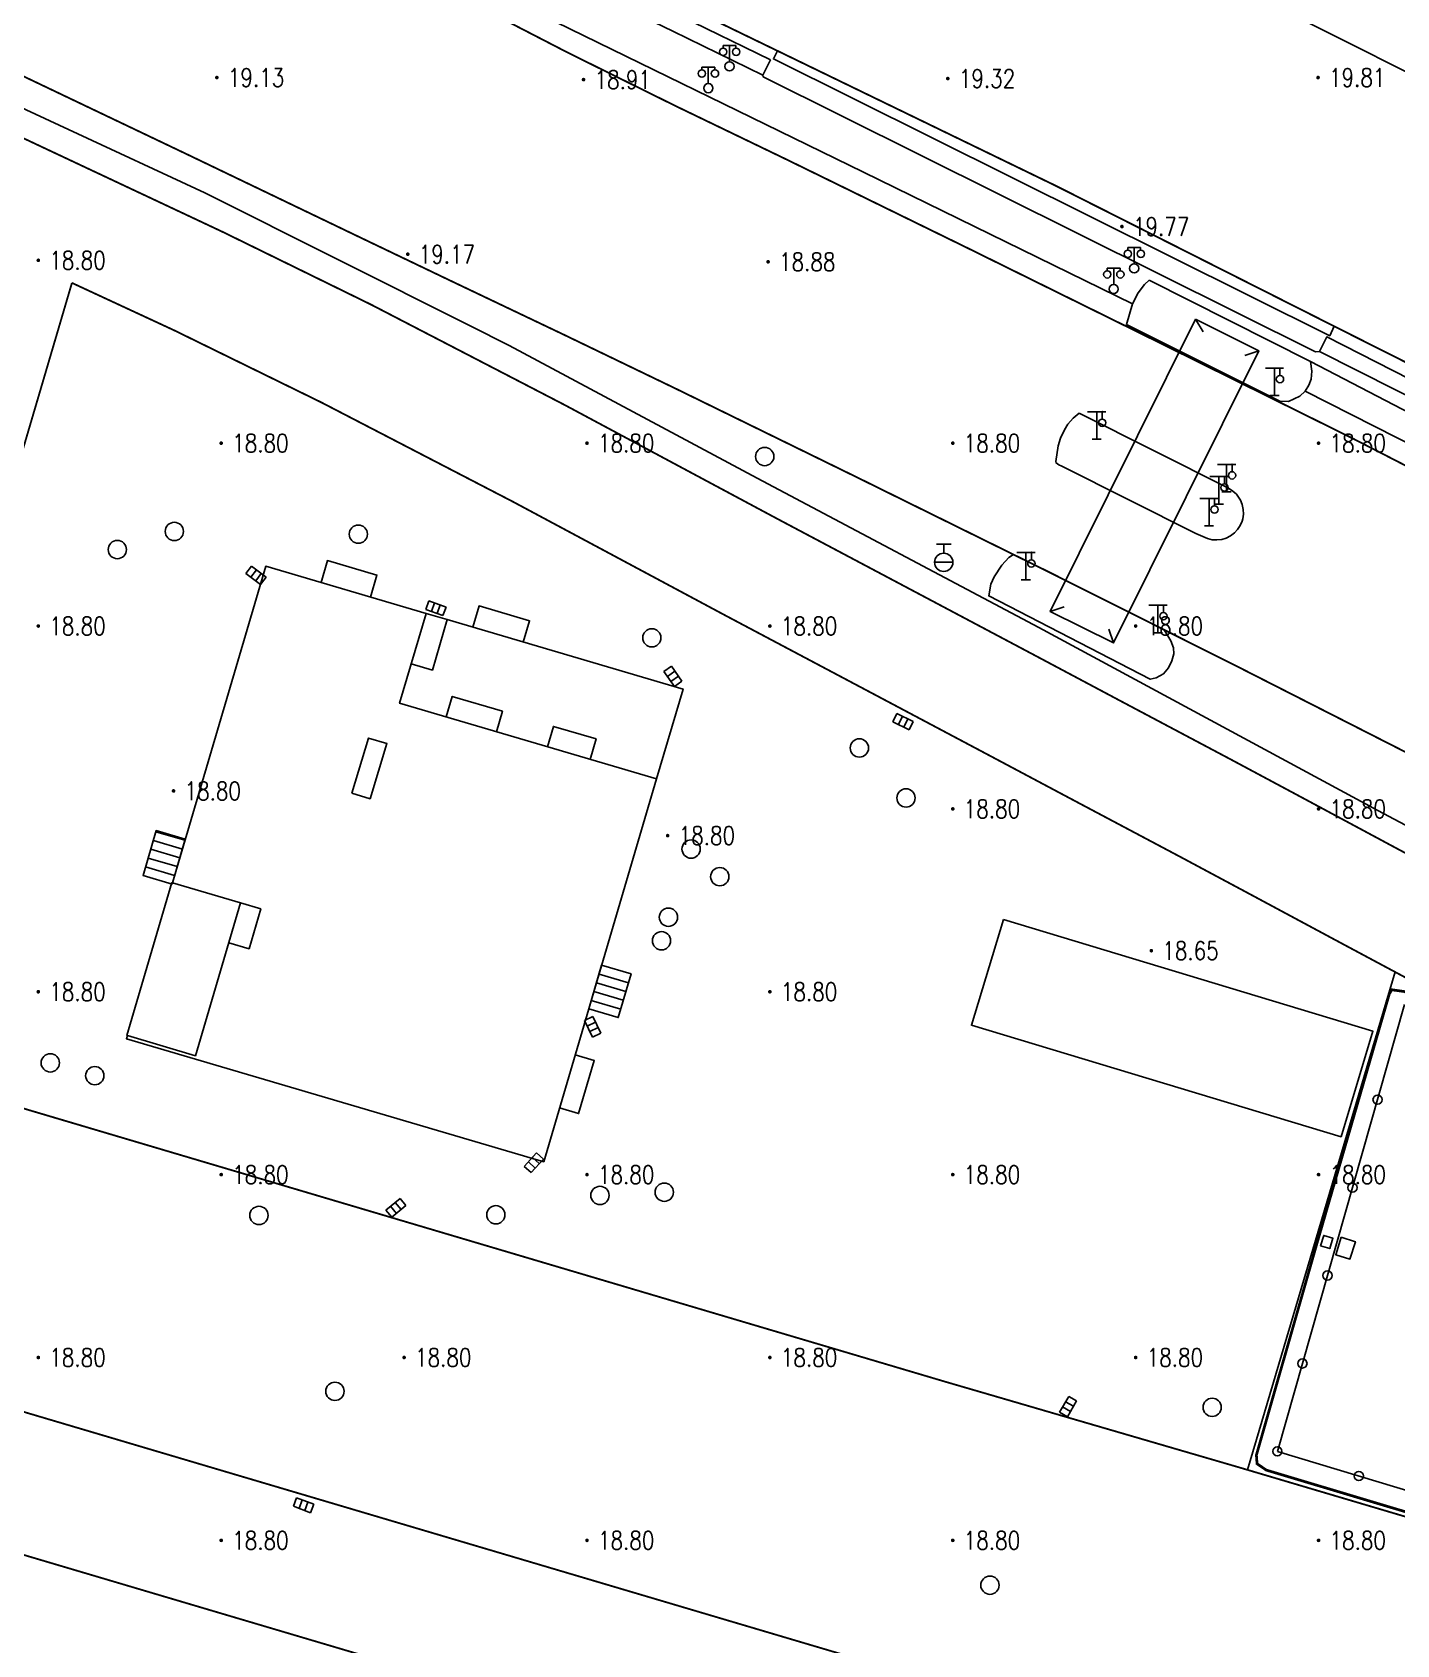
# Model space of a CAD drawing. Extents: x 404846 to 408477, y 3390929 to 3392894.
# Drawn here: x 407141 to 407215.6, y 3391868.7 to 3391956.9 of the extents above; entities that cross this region are included whole.
import ezdxf
from ezdxf.enums import TextEntityAlignment as Align

# ---------------------------------------------------------------- set-up
doc = ezdxf.new("R2010")
doc.units = 0
doc.header["$LTSCALE"] = 0.5
doc.header["$PDSIZE"] = 0.2
doc.layers.get('0').update_dxf_attribs({"linetype": 'CONTINUOUS'})
doc.layers.add('ASSIST', color=7, linetype='CONTINUOUS', plot=False)
for name, color, linetype in [('DGX', 2, 'CONTINUOUS'), ('DLDW', 11, 'CONTINUOUS'), ('DLSS', 4, 'CONTINUOUS'), ('DMTZ', 3, 'CONTINUOUS'), ('FZTZ', 7, 'CONTINUOUS'), ('GCD', 1, 'CONTINUOUS'), ('GXYZ', 2, 'CONTINUOUS'), ('JMD', 6, 'CONTINUOUS'), ('SXSS', 5, 'CONTINUOUS'), ('ZBTZ', 3, 'CONTINUOUS')]:
    doc.layers.add(name, color=color, linetype=linetype)
doc.styles.add('HZ', font='rs.shx', dxfattribs={"width": 0.8, "bigfont": 'hztxt.shx'})
doc.linetypes.add('10411', pattern='A,2,[150,AAA.SHX,S=1,R=0,X=0,Y=1],2,[151,AAA.SHX,S=1,R=0,X=0,Y=3],1e-11', length=4)
doc.linetypes.add('10422', pattern='A,0.75,[150,AAA.SHX,S=0.5,R=0,X=0,Y=0.5],1.5,[177,AAA.SHX,S=1,R=0,X=0,Y=0.4],0.75', length=3)
doc.linetypes.add('1161', pattern='A,0,[149,AAA.SHX,S=0.15,R=0,X=0,Y=0],-1.6', length=1.6)
doc.linetypes.add('444', pattern='A,4.5,[145,AAA.SHX,S=1,R=0,X=0,Y=1],4.5,-0.5,[146,AAA.SHX,S=1,R=0,X=0,Y=0],-0.5', length=10)

# ---------------------------------------------------------------- blocks, each defined once
blk = doc.blocks.new('gc097')
for p, q in [((-0.7, 2), (-0.7, 2.3)), ((-0.7, 2.3), (0.7, 2.3)), ((0, 0.5), (0, 2.3)), ((0.7, 2.3), (0.7, 2))]:
    blk.add_line(p, q)
for centre, radius in [((-0.7, 1.6), 0.4), ((0.73, 1.6), 0.4), ((0, 0), 0.5)]:
    blk.add_circle(centre, radius)
blk = doc.blocks.new('gc063')
for p, q in [((-1, 3), (1, 3)), ((0, 0), (0, 3)), ((0.6, 3), (0.6, 2.2)), ((-0.5, 0), (0.5, 0))]:
    blk.add_line(p, q)
blk.add_circle((0.6, 1.8), 0.4)
blk.add_point((0.6, 3))
blk.add_point((0.6, 3))
blk = doc.blocks.new('GC200')
at = {"linetype": 'Continuous', "const_width": 0.2, "flags": 128}
blk.add_lwpolyline([(-0.1, 0, 1), (0.1, 0, 1)], format="xyb", close=True, dxfattribs=at)
blk = doc.blocks.new('gc188')
blk.add_circle((0, 0), 1)
blk = doc.blocks.new('gc041')
for p, q in [((-1, 0.5), (1, 0.5)), ((-1, -0.5), (-1, 0.5)), ((-0.33, 0.5), (-0.33, -0.5)), ((0.33, 0.5), (0.33, -0.5)), ((1, 0.5), (1, -0.5)), ((1, -0.5), (-1, -0.5))]:
    blk.add_line(p, q)
blk = doc.blocks.new('gc133')
for p, q in [((-0.8, 2), (0.8, 2)), ((0, 1), (0, 2)), ((-1, 0), (1, 0))]:
    blk.add_line(p, q)
blk.add_circle((0, 0), 1)
blk = doc.blocks.new('gc170')
at = {"linetype": 'Continuous'}
blk.add_circle((0, 0), 0.5, dxfattribs=at)

msp = doc.modelspace()

# ---------------------------------------------------------------- linework, layer by layer
at = {"layer": 'ASSIST', "linetype": 'Continuous', "flags": 128}
for points, elevation in [([(407149.394, 3391912.724), (407148.669, 3391910.264), (407147.084, 3391910.731), (407147.809, 3391913.192), (407149.394, 3391912.724)], 19.84), ([(407171.456, 3391903.444), (407172.158, 3391905.826), (407173.768, 3391905.352), (407173.066, 3391902.97), (407171.456, 3391903.444)], 19.079)]:
    msp.add_lwpolyline(points, close=True, dxfattribs=dict(at, elevation=elevation))
for points, elevation in [([(407209.108, 3391879.244), (407216.063, 3391903.677)], 18.609), ([(407328.442, 3391843.238), (407209.108, 3391879.244)], 18.837)]:
    msp.add_lwpolyline(points, dxfattribs=dict(at, elevation=elevation))
at = {"layer": 'DGX', "linetype": 'Continuous', "const_width": 0.15, "elevation": 19, "flags": 128}
msp.add_lwpolyline([(407256.863, 3391883.265), (407255.938, 3391883.537), (407241.444, 3391891.06), (407224.652, 3391899.919), (407216.071, 3391904.387), (407215.36, 3391904.488), (407215.224, 3391904.252), (407211.291, 3391890.692), (407207.959, 3391879.042), (407207.995, 3391878.567), (407208.504, 3391878.22), (407224.111, 3391873.544), (407257.074, 3391863.843)], dxfattribs=at)
at = {"layer": 'DLSS', "linetype": 'Continuous', "const_width": 0.1, "flags": 128}
for points, elevation in [([(407156.408, 3391968.129), (407181.77, 3391955.835), (407181.775, 3391955.833), (407197.006, 3391948.446), (407212.207, 3391940.775), (407236.168, 3391928.713), (407248.468, 3391922.424)], 19.055), ([(407113.184, 3391967.123), (407120.171, 3391963.927), (407128.482, 3391960.129), (407136.382, 3391956.429), (407149.683, 3391950.084), (407158.95, 3391945.633)], 19.221), ([(407113.931, 3391963.496), (407126.134, 3391957.817), (407139.985, 3391951.318), (407151.446, 3391945.929)], 18.98), ([(407311.994, 3391876.638), (407298.876, 3391884.253), (407292.893, 3391887.926), (407281.153, 3391895.388), (407268.866, 3391903.435), (407262.061, 3391907.707), (407252.794, 3391913.34), (407245.207, 3391917.74), (407236.168, 3391922.741), (407232.848, 3391924.542), (407225.652, 3391928.25), (407213.218, 3391934.642), (407202.614, 3391939.894), (407192.371, 3391944.95), (407182.391, 3391949.834), (407176.2, 3391952.82), (407170.267, 3391955.758), (407165.577, 3391958.181)], 19.055), ([(407228.256, 3391905.449), (407220.592, 3391909.564), (407215.473, 3391912.303), (407210.262, 3391915.102), (407206.597, 3391917.064), (407200.766, 3391920.157), (407196.064, 3391922.659), (407189.677, 3391926.047), (407181.775, 3391930.237), (407170.117, 3391936.48), (407159.537, 3391941.965), (407151.446, 3391945.929)], 18.935), ([(407158.95, 3391945.633), (407163.873, 3391943.275), (407170.088, 3391940.314), (407176.308, 3391937.314), (407186.231, 3391932.458), (407194.68, 3391928.288), (407196.414, 3391927.432), (407202.908, 3391924.176), (407206.926, 3391922.161), (407219.308, 3391915.86), (407226.357, 3391912.241), (407229.581, 3391910.537)], 18.899), ([(407143.197, 3391943.144), (407130.76, 3391900.9)], 18.777), ([(407143.197, 3391943.144), (407148.806, 3391940.541)], 18.826), ([(407225.417, 3391900.163), (407217.757, 3391904.276), (407212.639, 3391907.015), (407207.427, 3391909.814), (407203.775, 3391911.769), (407197.951, 3391914.859), (407193.249, 3391917.36), (407186.866, 3391920.747), (407178.954, 3391924.942), (407167.32, 3391931.172), (407156.836, 3391936.607), (407148.806, 3391940.541)], 18.935), ([(407367.089, 3391804.176), (407354.301, 3391811.716), (407344.136, 3391817.588), (407340.747, 3391819.428), (407337.252, 3391821.061), (407334.643, 3391822.202), (407330.95, 3391823.767), (407325.093, 3391826.137), (407319.888, 3391828.064), (407315.037, 3391829.644), (407306.957, 3391832.042), (407301.956, 3391833.518), (407293.282, 3391836.082), (407272.867, 3391842.283), (407249.473, 3391849.194), (407222.474, 3391857.176), (407202.576, 3391863.073), (407186.48, 3391867.8), (407042.76, 3391910.38)], 18.761), ([(407361.001, 3391798.68), (407350.4, 3391805.035), (407340.366, 3391810.949), (407337.132, 3391812.735), (407334.102, 3391814.2), (407331.677, 3391815.276), (407328.051, 3391816.85), (407322.384, 3391819.143), (407317.423, 3391820.979), (407312.808, 3391822.482), (407304.829, 3391824.85), (407299.831, 3391826.325), (407291.129, 3391828.898), (407270.715, 3391835.098), (407247.347, 3391842.002), (407220.345, 3391849.984), (407200.454, 3391855.88), (407184.358, 3391860.607), (407040.63, 3391903.189)], 18.764), ([(407190.951, 3391883.053), (407130.76, 3391900.9)], 18.726), ([(407190.951, 3391883.053), (407207.083, 3391878.349), (407226.994, 3391872.448), (407253.987, 3391864.468), (407277.353, 3391857.565), (407299.644, 3391850.836), (407320.425, 3391844.675), (407325.712, 3391843.143), (407329.307, 3391842.046), (407329.463, 3391842.021), (407329.671, 3391842.052), (407329.855, 3391842.151), (407329.994, 3391842.308), (407330.058, 3391842.451), (407330.079, 3391842.554), (407330.066, 3391842.763), (407330.009, 3391842.91), (407329.95, 3391842.998), (407329.793, 3391843.136), (407327.898, 3391844.148), (407322.431, 3391847.235), (407315.491, 3391851.15), (407308.6, 3391855.037)], 18.816)]:
    msp.add_lwpolyline(points, dxfattribs=dict(at, elevation=elevation))
at = {"layer": 'DMTZ', "linetype": '10422', "flags": 128}
for points, elevation in [([(407212.207, 3391940.775), (407211.97, 3391940.252), (407181.55, 3391955.395), (407181.77, 3391955.835)], 19.764), ([(407181.775, 3391955.833), (407197.006, 3391948.446), (407212.207, 3391940.775)], 19.485), ([(407210.923, 3391938.847), (407210.997, 3391938.317), (407210.958, 3391937.885), (407210.822, 3391937.547), (407210.627, 3391937.227), (407210.336, 3391936.953), (407209.723, 3391936.667), (407209.248, 3391936.671), (407200.856, 3391940.866), (407201.191, 3391941.998), (407201.49, 3391942.603), (407201.84, 3391943.065), (407202.099, 3391943.286)], 19.397), ([(407197.315, 3391933.113), (407197.152, 3391933.203), (407197.004, 3391933.296), (407196.985, 3391933.385), (407197.119, 3391934.236), (407197.248, 3391934.651), (407197.463, 3391935.105), (407197.65, 3391935.41), (407197.938, 3391935.739), (407198.265, 3391936.02)], 19.397), ([(407198.265, 3391936.02), (407206.426, 3391931.921), (407206.678, 3391931.76), (407206.869, 3391931.582), (407207.025, 3391931.373), (407207.09, 3391931.259), (407207.187, 3391931.017), (407207.24, 3391930.761), (407207.249, 3391930.501), (407207.212, 3391930.242), (407207.177, 3391930.116), (407207.074, 3391929.876), (407206.931, 3391929.658), (407206.753, 3391929.467), (407206.544, 3391929.311), (407206.311, 3391929.193), (407206.061, 3391929.117), (407205.802, 3391929.086), (407205.542, 3391929.1), (407205.287, 3391929.16), (407204.639, 3391929.431)], 19.397), ([(407204.639, 3391929.431), (407197.315, 3391933.113)], 19.397), ([(407202.908, 3391924.176), (407203.28, 3391923.571), (407203.427, 3391923.179), (407203.437, 3391922.851), (407203.344, 3391922.477), (407203.156, 3391922.087), (407202.875, 3391921.76), (407202.486, 3391921.555), (407202.156, 3391921.467), (407193.327, 3391926.022), (407193.436, 3391926.66), (407193.62, 3391927.073), (407194.043, 3391927.715), (407194.427, 3391928.122), (407194.68, 3391928.288)], 19.499), ([(407194.68, 3391928.288), (407196.414, 3391927.432), (407202.908, 3391924.176)], 19.03)]:
    msp.add_lwpolyline(points, dxfattribs=dict(at, elevation=elevation))
at = {"layer": 'DMTZ', "linetype": '10411', "elevation": 19.51, "flags": 128}
msp.add_lwpolyline([(407263.299, 3391910.191), (407263.728, 3391911.083), (407256.545, 3391915.045), (407247.972, 3391919.815), (407242.683, 3391922.625), (407233.161, 3391927.356), (407220.49, 3391933.873), (407210.923, 3391938.847)], dxfattribs=at)
at = {"layer": 'FZTZ', "linetype": 'Continuous', "flags": 128}
for points, elevation in [([(407211.469, 3391890.483), (407211.641, 3391891.056), (407212.145, 3391890.904), (407211.972, 3391890.332), (407211.469, 3391890.483)], 21.222), ([(407212.6, 3391890.953), (407212.3, 3391890.001), (407213.069, 3391889.758), (407213.369, 3391890.71), (407212.6, 3391890.953)], 19.044)]:
    msp.add_lwpolyline(points, close=True, dxfattribs=dict(at, elevation=elevation))
at = {"layer": 'JMD', "linetype": 'Continuous'}
for p, q in [((407204.632, 3391941.156), (407205.053, 3391940.476)), ((407208.092, 3391939.437), (407207.334, 3391939.182)), ((407196.69, 3391925.174), (407197.448, 3391925.429)), ((407200.15, 3391923.454), (407199.895, 3391924.212)), ((407147.084, 3391910.731), (407147.809, 3391913.192)), ((407149.376, 3391912.662), (407147.791, 3391913.13)), ((407149.093, 3391911.703), (407147.508, 3391912.17)), ((407149.234, 3391912.182), (407147.649, 3391912.65)), ((407149.394, 3391912.724), (407148.669, 3391910.264)), ((407148.81, 3391910.744), (407147.225, 3391911.211)), ((407148.952, 3391911.223), (407147.367, 3391911.691)), ((407148.669, 3391910.264), (407147.084, 3391910.731)), ((407171.456, 3391903.444), (407172.158, 3391905.826)), ((407172.017, 3391905.346), (407173.627, 3391904.872)), ((407172.158, 3391905.826), (407173.768, 3391905.352)), ((407173.768, 3391905.352), (407173.066, 3391902.97)), ((407171.734, 3391904.387), (407173.344, 3391903.913)), ((407171.875, 3391904.867), (407173.485, 3391904.393)), ((407171.593, 3391903.908), (407173.203, 3391903.434))]:
    msp.add_line(p, q, dxfattribs=at)
at = {"layer": 'JMD', "linetype": '444', "elevation": 22.133, "flags": 128}
msp.add_lwpolyline([(407069.821, 3391984.553), (407109.689, 3391966.979), (407120.625, 3391961.945), (407150.464, 3391948.067), (407164.964, 3391940.791), (407167.112, 3391939.713), (407180.662, 3391932.466), (407196.058, 3391924.296), (407214.602, 3391914.294), (407230.622, 3391905.79)], dxfattribs=at)
at = {"layer": 'JMD', "linetype": 'Continuous', "flags": 128}
for points, elevation in [([(407204.632, 3391941.156), (407196.69, 3391925.174), (407200.15, 3391923.454), (407208.092, 3391939.437), (407204.632, 3391941.156)], 26.383), ([(407158.5, 3391915.236), (407159.42, 3391918.256), (407160.415, 3391917.953), (407159.495, 3391914.933), (407158.5, 3391915.236)], 33.435), ([(407148.665, 3391910.346), (407148.691, 3391910.338), (407152.414, 3391909.241), (407149.949, 3391900.883), (407146.227, 3391901.98), (407146.201, 3391901.988), (407148.665, 3391910.346)], 37.313), ([(407194.124, 3391908.325), (407214.329, 3391902.223), (407212.585, 3391896.448), (407192.38, 3391902.55), (407194.124, 3391908.325)], 21.571)]:
    msp.add_lwpolyline(points, close=True, dxfattribs=dict(at, elevation=elevation))
for points, elevation in [([(407156.816, 3391926.763), (407157.168, 3391927.959), (407159.871, 3391927.162), (407159.518, 3391925.966)], 23.528), ([(407148.691, 3391910.338), (407153.796, 3391927.653), (407162.556, 3391925.07), (407161.108, 3391920.159), (407175.162, 3391916.015), (407168.99, 3391895.082), (407146.176, 3391901.808), (407146.227, 3391901.98)], 33.163), ([(407165.115, 3391924.316), (407165.46, 3391925.484), (407168.216, 3391924.671), (407167.872, 3391923.503)], 23.528), ([(407162.556, 3391925.07), (407163.715, 3391924.729), (407162.902, 3391921.972), (407161.743, 3391922.314)], 31.479), ([(407163.715, 3391924.729), (407176.61, 3391920.927), (407175.162, 3391916.015)], 27.956), ([(407163.662, 3391919.406), (407163.993, 3391920.528), (407166.735, 3391919.72), (407166.404, 3391918.598)], 30.866), ([(407169.191, 3391917.776), (407169.521, 3391918.893), (407171.857, 3391918.205), (407171.527, 3391917.087)], 30.866), ([(407152.414, 3391909.241), (407153.523, 3391908.914), (407152.88, 3391906.733), (407151.771, 3391907.06)], 35.54), ([(407170.715, 3391900.931), (407171.753, 3391900.624), (407170.897, 3391897.72), (407169.859, 3391898.026)], 23.456)]:
    msp.add_lwpolyline(points, dxfattribs=dict(at, elevation=elevation))
at = {"layer": 'SXSS', "linetype": 'Continuous', "elevation": 19.117, "flags": 128}
msp.add_lwpolyline([(407181.389, 3391955.338), (407176.455, 3391957.747), (407166.745, 3391962.456), (407158.153, 3391966.599), (407157.746, 3391965.755), (407166.337, 3391961.613), (407176.045, 3391956.904), (407180.978, 3391954.496), (407181.389, 3391955.338)], close=True, dxfattribs=at)
at = {"layer": 'SXSS', "linetype": 'Continuous', "elevation": 19.437, "flags": 128}
msp.add_lwpolyline([(407248.996, 3391921.215), (407237.366, 3391927.161), (407226.32, 3391932.798), (407211.806, 3391940.187), (407211.417, 3391939.397), (407225.943, 3391932.057), (407236.989, 3391926.421), (407248.618, 3391920.476)], dxfattribs=at)
at = {"layer": 'ZBTZ', "linetype": '1161', "flags": 128}
for points, elevation in [([(407175.945, 3391974.552), (407191.918, 3391966.71), (407208.877, 3391958.337), (407220.161, 3391952.686), (407232.64, 3391946.37), (407246.324, 3391939.473)], 19.895), ([(407201.191, 3391941.998), (407186.472, 3391949.205), (407167.351, 3391958.534), (407160.347, 3391962.289), (407155.582, 3391965.008), (407156.268, 3391966.46), (407157.746, 3391965.755)], 19.173), ([(407180.978, 3391954.496), (407180.987, 3391954.414), (407211.188, 3391939.377), (407211.417, 3391939.397)], 19.308), ([(407202.099, 3391943.286), (407210.923, 3391938.847)], 19.397), ([(407210.627, 3391937.227), (407220.645, 3391932.143), (407228.938, 3391927.915)], 18.951), ([(407215.541, 3391905.462), (407207.472, 3391878.234)], 18.941)]:
    msp.add_lwpolyline(points, dxfattribs=dict(at, elevation=elevation))

# ---------------------------------------------------------------- block references
at = {"layer": 'DLDW', "linetype": 'Continuous', "xscale": 0.5, "yscale": 0.5}
for p in [(407179.152, 3391954.983, 19.065), (407177.991, 3391953.792, 19.065), (407201.278, 3391943.937, 19.36), (407200.156, 3391942.808, 19.164)]:
    msp.add_blockref('gc097', p, dxfattribs=at)
at = {"layer": 'DLSS', "linetype": 'Continuous', "xscale": 0.5, "yscale": 0.5}
for p in [(407208.949, 3391936.98, 19.344), (407199.228, 3391934.597, 19.437), (407206.328, 3391931.72, 19.437), (407205.914, 3391931.051, 19.437), (407205.371, 3391929.852, 19.437), (407195.354, 3391926.901, 19.437), (407202.574, 3391924.016, 19.437)]:
    msp.add_blockref('gc063', p, dxfattribs=at)
at = {"layer": 'GCD', "linetype": 'Continuous'}
ref = msp.add_blockref('GC200', (407151.12, 3391954.373, 19.128), dxfattribs=dict(at, xscale=0.5, yscale=0.5, zscale=0.5))
ref.add_attrib('height', '19.13', dxfattribs={"linetype": 'Continuous', "height": 1, "style": 'HZ', "width": 0.8}).set_placement((407151.72, 3391954.373, 19.128), align=Align.MIDDLE_LEFT)
ref = msp.add_blockref('GC200', (407171.169, 3391954.26, 18.911), dxfattribs=dict(at, xscale=0.5, yscale=0.5, zscale=0.5))
ref.add_attrib('height', '18.91', dxfattribs={"linetype": 'Continuous', "height": 1, "style": 'HZ', "width": 0.8}).set_placement((407171.769, 3391954.26, 18.911), align=Align.MIDDLE_LEFT)
ref = msp.add_blockref('GC200', (407191.087, 3391954.317, 19.324), dxfattribs=dict(at, xscale=0.5, yscale=0.5, zscale=0.5))
ref.add_attrib('height', '19.32', dxfattribs={"linetype": 'Continuous', "height": 1, "style": 'HZ', "width": 0.8}).set_placement((407191.687, 3391954.317, 19.324), align=Align.MIDDLE_LEFT)
ref = msp.add_blockref('GC200', (407211.329, 3391954.373, 19.809), dxfattribs=dict(at, xscale=0.5, yscale=0.5, zscale=0.5))
ref.add_attrib('height', '19.81', dxfattribs={"linetype": 'Continuous', "height": 1, "style": 'HZ', "width": 0.8}).set_placement((407211.929, 3391954.373, 19.809), align=Align.MIDDLE_LEFT)
ref = msp.add_blockref('GC200', (407200.608, 3391946.224, 19.772), dxfattribs=dict(at, xscale=0.5, yscale=0.5, zscale=0.5))
ref.add_attrib('height', '19.77', dxfattribs={"linetype": 'Continuous', "height": 1, "style": 'HZ', "width": 0.8}).set_placement((407201.208, 3391946.224, 19.772), align=Align.MIDDLE_LEFT)
ref = msp.add_blockref('GC200', (407141.358, 3391944.379, 18.8), dxfattribs=dict(at, xscale=0.5, yscale=0.5, zscale=0.5))
ref.add_attrib('height', '18.80', dxfattribs={"linetype": 'Continuous', "height": 1, "style": 'HZ', "width": 0.8}).set_placement((407141.958, 3391944.379, 18.8), align=Align.MIDDLE_LEFT)
ref = msp.add_blockref('GC200', (407161.557, 3391944.713, 19.167), dxfattribs=dict(at, xscale=0.5, yscale=0.5, zscale=0.5))
ref.add_attrib('height', '19.17', dxfattribs={"linetype": 'Continuous', "height": 1, "style": 'HZ', "width": 0.8}).set_placement((407162.157, 3391944.713, 19.167), align=Align.MIDDLE_LEFT)
ref = msp.add_blockref('GC200', (407181.259, 3391944.297, 18.883), dxfattribs=dict(at, xscale=0.5, yscale=0.5, zscale=0.5))
ref.add_attrib('height', '18.88', dxfattribs={"linetype": 'Continuous', "height": 1, "style": 'HZ', "width": 0.8}).set_placement((407181.859, 3391944.297, 18.883), align=Align.MIDDLE_LEFT)
ref = msp.add_blockref('GC200', (407151.358, 3391934.379, 18.8), dxfattribs=dict(at, xscale=0.5, yscale=0.5, zscale=0.5))
ref.add_attrib('height', '18.80', dxfattribs={"linetype": 'Continuous', "height": 1, "style": 'HZ', "width": 0.8}).set_placement((407151.958, 3391934.379, 18.8), align=Align.MIDDLE_LEFT)
ref = msp.add_blockref('GC200', (407171.358, 3391934.379, 18.8), dxfattribs=dict(at, xscale=0.5, yscale=0.5, zscale=0.5))
ref.add_attrib('height', '18.80', dxfattribs={"linetype": 'Continuous', "height": 1, "style": 'HZ', "width": 0.8}).set_placement((407171.958, 3391934.379, 18.8), align=Align.MIDDLE_LEFT)
ref = msp.add_blockref('GC200', (407191.358, 3391934.379, 18.8), dxfattribs=dict(at, xscale=0.5, yscale=0.5, zscale=0.5))
ref.add_attrib('height', '18.80', dxfattribs={"linetype": 'Continuous', "height": 1, "style": 'HZ', "width": 0.8}).set_placement((407191.958, 3391934.379, 18.8), align=Align.MIDDLE_LEFT)
ref = msp.add_blockref('GC200', (407211.358, 3391934.379, 18.8), dxfattribs=dict(at, xscale=0.5, yscale=0.5, zscale=0.5))
ref.add_attrib('height', '18.80', dxfattribs={"linetype": 'Continuous', "height": 1, "style": 'HZ', "width": 0.8}).set_placement((407211.958, 3391934.379, 18.8), align=Align.MIDDLE_LEFT)
ref = msp.add_blockref('GC200', (407141.358, 3391924.379, 18.8), dxfattribs=dict(at, xscale=0.5, yscale=0.5, zscale=0.5))
ref.add_attrib('height', '18.80', dxfattribs={"linetype": 'Continuous', "height": 1, "style": 'HZ', "width": 0.8}).set_placement((407141.958, 3391924.379, 18.8), align=Align.MIDDLE_LEFT)
ref = msp.add_blockref('GC200', (407181.358, 3391924.379, 18.8), dxfattribs=dict(at, xscale=0.5, yscale=0.5, zscale=0.5))
ref.add_attrib('height', '18.80', dxfattribs={"linetype": 'Continuous', "height": 1, "style": 'HZ', "width": 0.8}).set_placement((407181.958, 3391924.379, 18.8), align=Align.MIDDLE_LEFT)
ref = msp.add_blockref('GC200', (407201.358, 3391924.379, 18.8), dxfattribs=dict(at, xscale=0.5, yscale=0.5, zscale=0.5))
ref.add_attrib('height', '18.80', dxfattribs={"linetype": 'Continuous', "height": 1, "style": 'HZ', "width": 0.8}).set_placement((407201.958, 3391924.379, 18.8), align=Align.MIDDLE_LEFT)
ref = msp.add_blockref('GC200', (407148.752, 3391915.361, 18.8), dxfattribs=dict(at, xscale=0.5, yscale=0.5, zscale=0.5))
ref.add_attrib('height', '18.80', dxfattribs={"linetype": 'Continuous', "height": 1, "style": 'HZ', "width": 0.8}).set_placement((407149.352, 3391915.361, 18.8), align=Align.MIDDLE_LEFT)
ref = msp.add_blockref('GC200', (407191.358, 3391914.379, 18.8), dxfattribs=dict(at, xscale=0.5, yscale=0.5, zscale=0.5))
ref.add_attrib('height', '18.80', dxfattribs={"linetype": 'Continuous', "height": 1, "style": 'HZ', "width": 0.8}).set_placement((407191.958, 3391914.379, 18.8), align=Align.MIDDLE_LEFT)
ref = msp.add_blockref('GC200', (407211.358, 3391914.379, 18.8), dxfattribs=dict(at, xscale=0.5, yscale=0.5, zscale=0.5))
ref.add_attrib('height', '18.80', dxfattribs={"linetype": 'Continuous', "height": 1, "style": 'HZ', "width": 0.8}).set_placement((407211.958, 3391914.379, 18.8), align=Align.MIDDLE_LEFT)
ref = msp.add_blockref('GC200', (407175.769, 3391912.919, 18.8), dxfattribs=dict(at, xscale=0.5, yscale=0.5, zscale=0.5))
ref.add_attrib('height', '18.80', dxfattribs={"linetype": 'Continuous', "height": 1, "style": 'HZ', "width": 0.8}).set_placement((407176.369, 3391912.919, 18.8), align=Align.MIDDLE_LEFT)
ref = msp.add_blockref('GC200', (407202.214, 3391906.624, 18.649), dxfattribs=dict(at, xscale=0.5, yscale=0.5, zscale=0.5))
ref.add_attrib('height', '18.65', dxfattribs={"linetype": 'Continuous', "height": 1, "style": 'HZ', "width": 0.8}).set_placement((407202.814, 3391906.624, 18.649), align=Align.MIDDLE_LEFT)
ref = msp.add_blockref('GC200', (407141.358, 3391904.379, 18.8), dxfattribs=dict(at, xscale=0.5, yscale=0.5, zscale=0.5))
ref.add_attrib('height', '18.80', dxfattribs={"linetype": 'Continuous', "height": 1, "style": 'HZ', "width": 0.8}).set_placement((407141.958, 3391904.379, 18.8), align=Align.MIDDLE_LEFT)
ref = msp.add_blockref('GC200', (407181.358, 3391904.379, 18.8), dxfattribs=dict(at, xscale=0.5, yscale=0.5, zscale=0.5))
ref.add_attrib('height', '18.80', dxfattribs={"linetype": 'Continuous', "height": 1, "style": 'HZ', "width": 0.8}).set_placement((407181.958, 3391904.379, 18.8), align=Align.MIDDLE_LEFT)
ref = msp.add_blockref('GC200', (407151.358, 3391894.379, 18.8), dxfattribs=dict(at, xscale=0.5, yscale=0.5, zscale=0.5))
ref.add_attrib('height', '18.80', dxfattribs={"linetype": 'Continuous', "height": 1, "style": 'HZ', "width": 0.8}).set_placement((407151.958, 3391894.379, 18.8), align=Align.MIDDLE_LEFT)
ref = msp.add_blockref('GC200', (407171.358, 3391894.379, 18.8), dxfattribs=dict(at, xscale=0.5, yscale=0.5, zscale=0.5))
ref.add_attrib('height', '18.80', dxfattribs={"linetype": 'Continuous', "height": 1, "style": 'HZ', "width": 0.8}).set_placement((407171.958, 3391894.379, 18.8), align=Align.MIDDLE_LEFT)
ref = msp.add_blockref('GC200', (407191.358, 3391894.379, 18.8), dxfattribs=dict(at, xscale=0.5, yscale=0.5, zscale=0.5))
ref.add_attrib('height', '18.80', dxfattribs={"linetype": 'Continuous', "height": 1, "style": 'HZ', "width": 0.8}).set_placement((407191.958, 3391894.379, 18.8), align=Align.MIDDLE_LEFT)
ref = msp.add_blockref('GC200', (407211.358, 3391894.379, 18.8), dxfattribs=dict(at, xscale=0.5, yscale=0.5, zscale=0.5))
ref.add_attrib('height', '18.80', dxfattribs={"linetype": 'Continuous', "height": 1, "style": 'HZ', "width": 0.8}).set_placement((407211.958, 3391894.379, 18.8), align=Align.MIDDLE_LEFT)
ref = msp.add_blockref('GC200', (407141.358, 3391884.379, 18.8), dxfattribs=dict(at, xscale=0.5, yscale=0.5, zscale=0.5))
ref.add_attrib('height', '18.80', dxfattribs={"linetype": 'Continuous', "height": 1, "style": 'HZ', "width": 0.8}).set_placement((407141.958, 3391884.379, 18.8), align=Align.MIDDLE_LEFT)
ref = msp.add_blockref('GC200', (407161.358, 3391884.379, 18.8), dxfattribs=dict(at, xscale=0.5, yscale=0.5, zscale=0.5))
ref.add_attrib('height', '18.80', dxfattribs={"linetype": 'Continuous', "height": 1, "style": 'HZ', "width": 0.8}).set_placement((407161.958, 3391884.379, 18.8), align=Align.MIDDLE_LEFT)
ref = msp.add_blockref('GC200', (407181.358, 3391884.379, 18.8), dxfattribs=dict(at, xscale=0.5, yscale=0.5, zscale=0.5))
ref.add_attrib('height', '18.80', dxfattribs={"linetype": 'Continuous', "height": 1, "style": 'HZ', "width": 0.8}).set_placement((407181.958, 3391884.379, 18.8), align=Align.MIDDLE_LEFT)
ref = msp.add_blockref('GC200', (407201.358, 3391884.379, 18.8), dxfattribs=dict(at, xscale=0.5, yscale=0.5, zscale=0.5))
ref.add_attrib('height', '18.80', dxfattribs={"linetype": 'Continuous', "height": 1, "style": 'HZ', "width": 0.8}).set_placement((407201.958, 3391884.379, 18.8), align=Align.MIDDLE_LEFT)
ref = msp.add_blockref('GC200', (407151.358, 3391874.379, 18.8), dxfattribs=dict(at, xscale=0.5, yscale=0.5, zscale=0.5))
ref.add_attrib('height', '18.80', dxfattribs={"linetype": 'Continuous', "height": 1, "style": 'HZ', "width": 0.8}).set_placement((407151.958, 3391874.379, 18.8), align=Align.MIDDLE_LEFT)
ref = msp.add_blockref('GC200', (407171.358, 3391874.379, 18.8), dxfattribs=dict(at, xscale=0.5, yscale=0.5, zscale=0.5))
ref.add_attrib('height', '18.80', dxfattribs={"linetype": 'Continuous', "height": 1, "style": 'HZ', "width": 0.8}).set_placement((407171.958, 3391874.379, 18.8), align=Align.MIDDLE_LEFT)
ref = msp.add_blockref('GC200', (407191.358, 3391874.379, 18.8), dxfattribs=dict(at, xscale=0.5, yscale=0.5, zscale=0.5))
ref.add_attrib('height', '18.80', dxfattribs={"linetype": 'Continuous', "height": 1, "style": 'HZ', "width": 0.8}).set_placement((407191.958, 3391874.379, 18.8), align=Align.MIDDLE_LEFT)
ref = msp.add_blockref('GC200', (407211.358, 3391874.379, 18.8), dxfattribs=dict(at, xscale=0.5, yscale=0.5, zscale=0.5))
ref.add_attrib('height', '18.80', dxfattribs={"linetype": 'Continuous', "height": 1, "style": 'HZ', "width": 0.8}).set_placement((407211.958, 3391874.379, 18.8), align=Align.MIDDLE_LEFT)
at = {"layer": 'GXYZ', "linetype": 'Continuous', "xscale": 0.5, "yscale": 0.5}
for name, p in [('gc188', (407181.077, 3391933.649, 19.394)), ('gc188', (407148.796, 3391929.552, 18.828)), ('gc188', (407158.857, 3391929.403, 18.958)), ('gc188', (407145.68, 3391928.561, 18.828)), ('gc133', (407190.864, 3391927.865, 19.246)), ('gc188', (407174.903, 3391923.735, 18.65)), ('gc188', (407186.253, 3391917.713, 19.151)), ('gc188', (407188.802, 3391914.979, 19.151)), ('gc188', (407177.052, 3391912.183, 18.555)), ('gc188', (407178.619, 3391910.671, 18.555)), ('gc188', (407175.812, 3391908.456, 18.555)), ('gc188', (407175.433, 3391907.168, 18.473)), ('gc188', (407142.011, 3391900.491, 18.475)), ('gc188', (407144.447, 3391899.79, 18.475)), ('gc188', (407172.065, 3391893.241, 18.885)), ('gc188', (407175.582, 3391893.418, 18.885)), ('gc188', (407153.42, 3391892.148, 18.475)), ('gc188', (407166.375, 3391892.183, 18.512)), ('gc188', (407157.575, 3391882.53, 18.567)), ('gc188', (407205.541, 3391881.655, 18.449)), ('gc188', (407193.389, 3391871.927, 18.775))]:
    msp.add_blockref(name, p, dxfattribs=at)
for p, rotation in [((407153.263, 3391927.15, 18.722), 322.8022228233903), ((407163.096, 3391925.352, 18.612), 340.0714973251145), ((407176.06, 3391921.627, 18.555), 305.0064802631085), ((407188.642, 3391919.147, 19.151), 153.8708312269014), ((407171.671, 3391902.463, 18.926), 295.4148402161371), ((407168.453, 3391895.028, 18.705), 227.5784587786913), ((407160.907, 3391892.559, 18.433), 219.3278665288068), ((407197.663, 3391881.692, 18.564), 60.04559948243553), ((407155.858, 3391876.301, 18.467), 339.269356411932)]:
    msp.add_blockref('gc041', p, dxfattribs=dict(at, rotation=rotation))
at = {"layer": 'ZBTZ', "linetype": 'Continuous', "xscale": 0.5, "yscale": 0.5}
for p, rotation in [((407214.584, 3391898.48), 74.11067891643168), ((407213.215, 3391893.671), 74.11067891643168), ((407211.846, 3391888.862), 74.11067891643168), ((407210.477, 3391884.053), 74.11067891643168), ((407209.108, 3391879.244), 163.2101468667068), ((407209.108, 3391879.244), 74.11067891643168), ((407213.558, 3391877.901), 163.2101468667068)]:
    msp.add_blockref('gc170', p, dxfattribs=dict(at, rotation=rotation))

doc.saveas('drawing.dxf')
